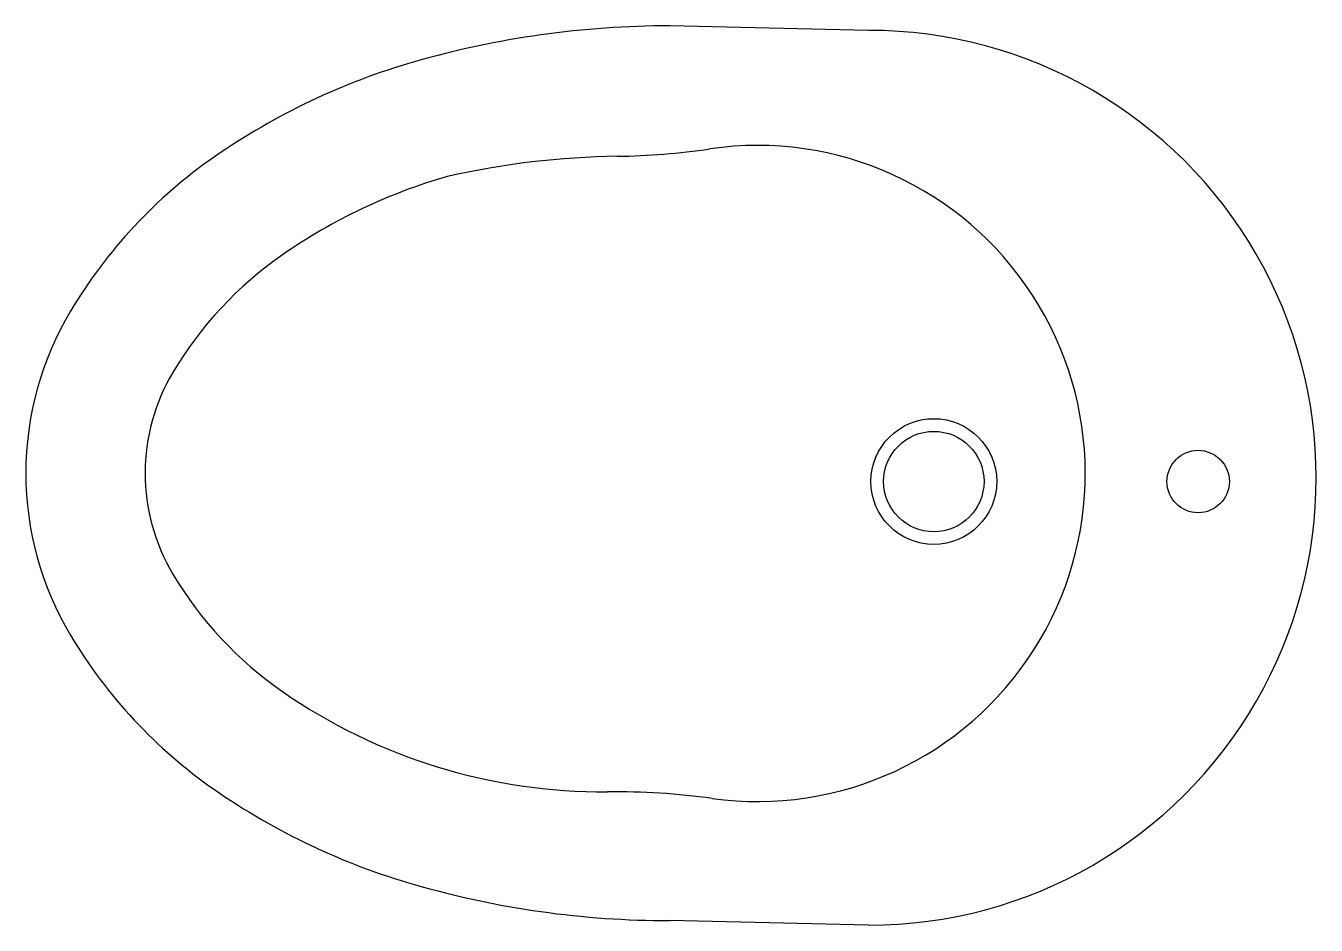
# Model space of a CAD drawing. Extents: x -54.1 to 0, y -18.8 to 18.9.
import ezdxf

# ---------------------------------------------------------------- set-up
doc = ezdxf.new("R2010")
doc.units = 0
doc.header["$LTSCALE"] = 5
doc.header["$MEASUREMENT"] = 0
doc.layers.get('0').update_dxf_attribs({"linetype": 'CONTINUOUS'})

msp = doc.modelspace()

# ---------------------------------------------------------------- linework, layer by layer
at = {"color": 0, "linetype": 'ByBlock'}
for p, q in [((-18.764, 18.75), (-27.097, 18.942)), ((-18.764, -18.75), (-27.097, -18.558))]:
    msp.add_line(p, q, dxfattribs=at)
for centre, radius in [((-16.03, -0.157), 2.635), ((-16.03, -0.157), 2.104), ((-4.949, -0.157), 1.308)]:
    msp.add_circle(centre, radius, dxfattribs=at)
for centre, radius, start, end in [((-27.097, -19.804), 38.746, 90, 106.0478), ((-18.75, 0), 18.75, 269.9563, 90.0437), ((-29.927, -9.967), 28.511, 106.0478, 124.7778), ((-29.745, 43.471), 30, 270.8454, 278.2956), ((-23.432, 0.179), 13.75, 262.1088, 98.2956), ((-34.25, -3.742), 20.932, 124.7778, 149.1853), ((-28.79, -21.198), 34.676, 90.8454, 102.7206), ((-29.927, -9.967), 23.511, 106.0478, 124.7778), ((-34.25, -3.742), 15.932, 124.7778, 149.1853), ((-40.846, 0.192), 13.251, 149.1853, 180), ((-40.846, 0.192), 8.251, 149.1853, 180), ((-40.846, 0.192), 13.251, 180, 210.8147), ((-40.846, 0.192), 8.251, 180, 210.8147), ((-34.25, 4.127), 15.932, 210.8147, 235.2222), ((-34.25, 4.127), 20.932, 210.8147, 235.2222), ((-29.927, 10.352), 23.511, 235.2222, 270.5222), ((-29.927, 10.352), 28.511, 235.2222, 253.9522), ((-29.439, -43.157), 30, 82.1088, 90.5222), ((-27.097, 20.188), 38.746, 253.9522, 270)]:
    msp.add_arc(centre, radius, start, end, dxfattribs=at)

doc.saveas('drawing.dxf')
